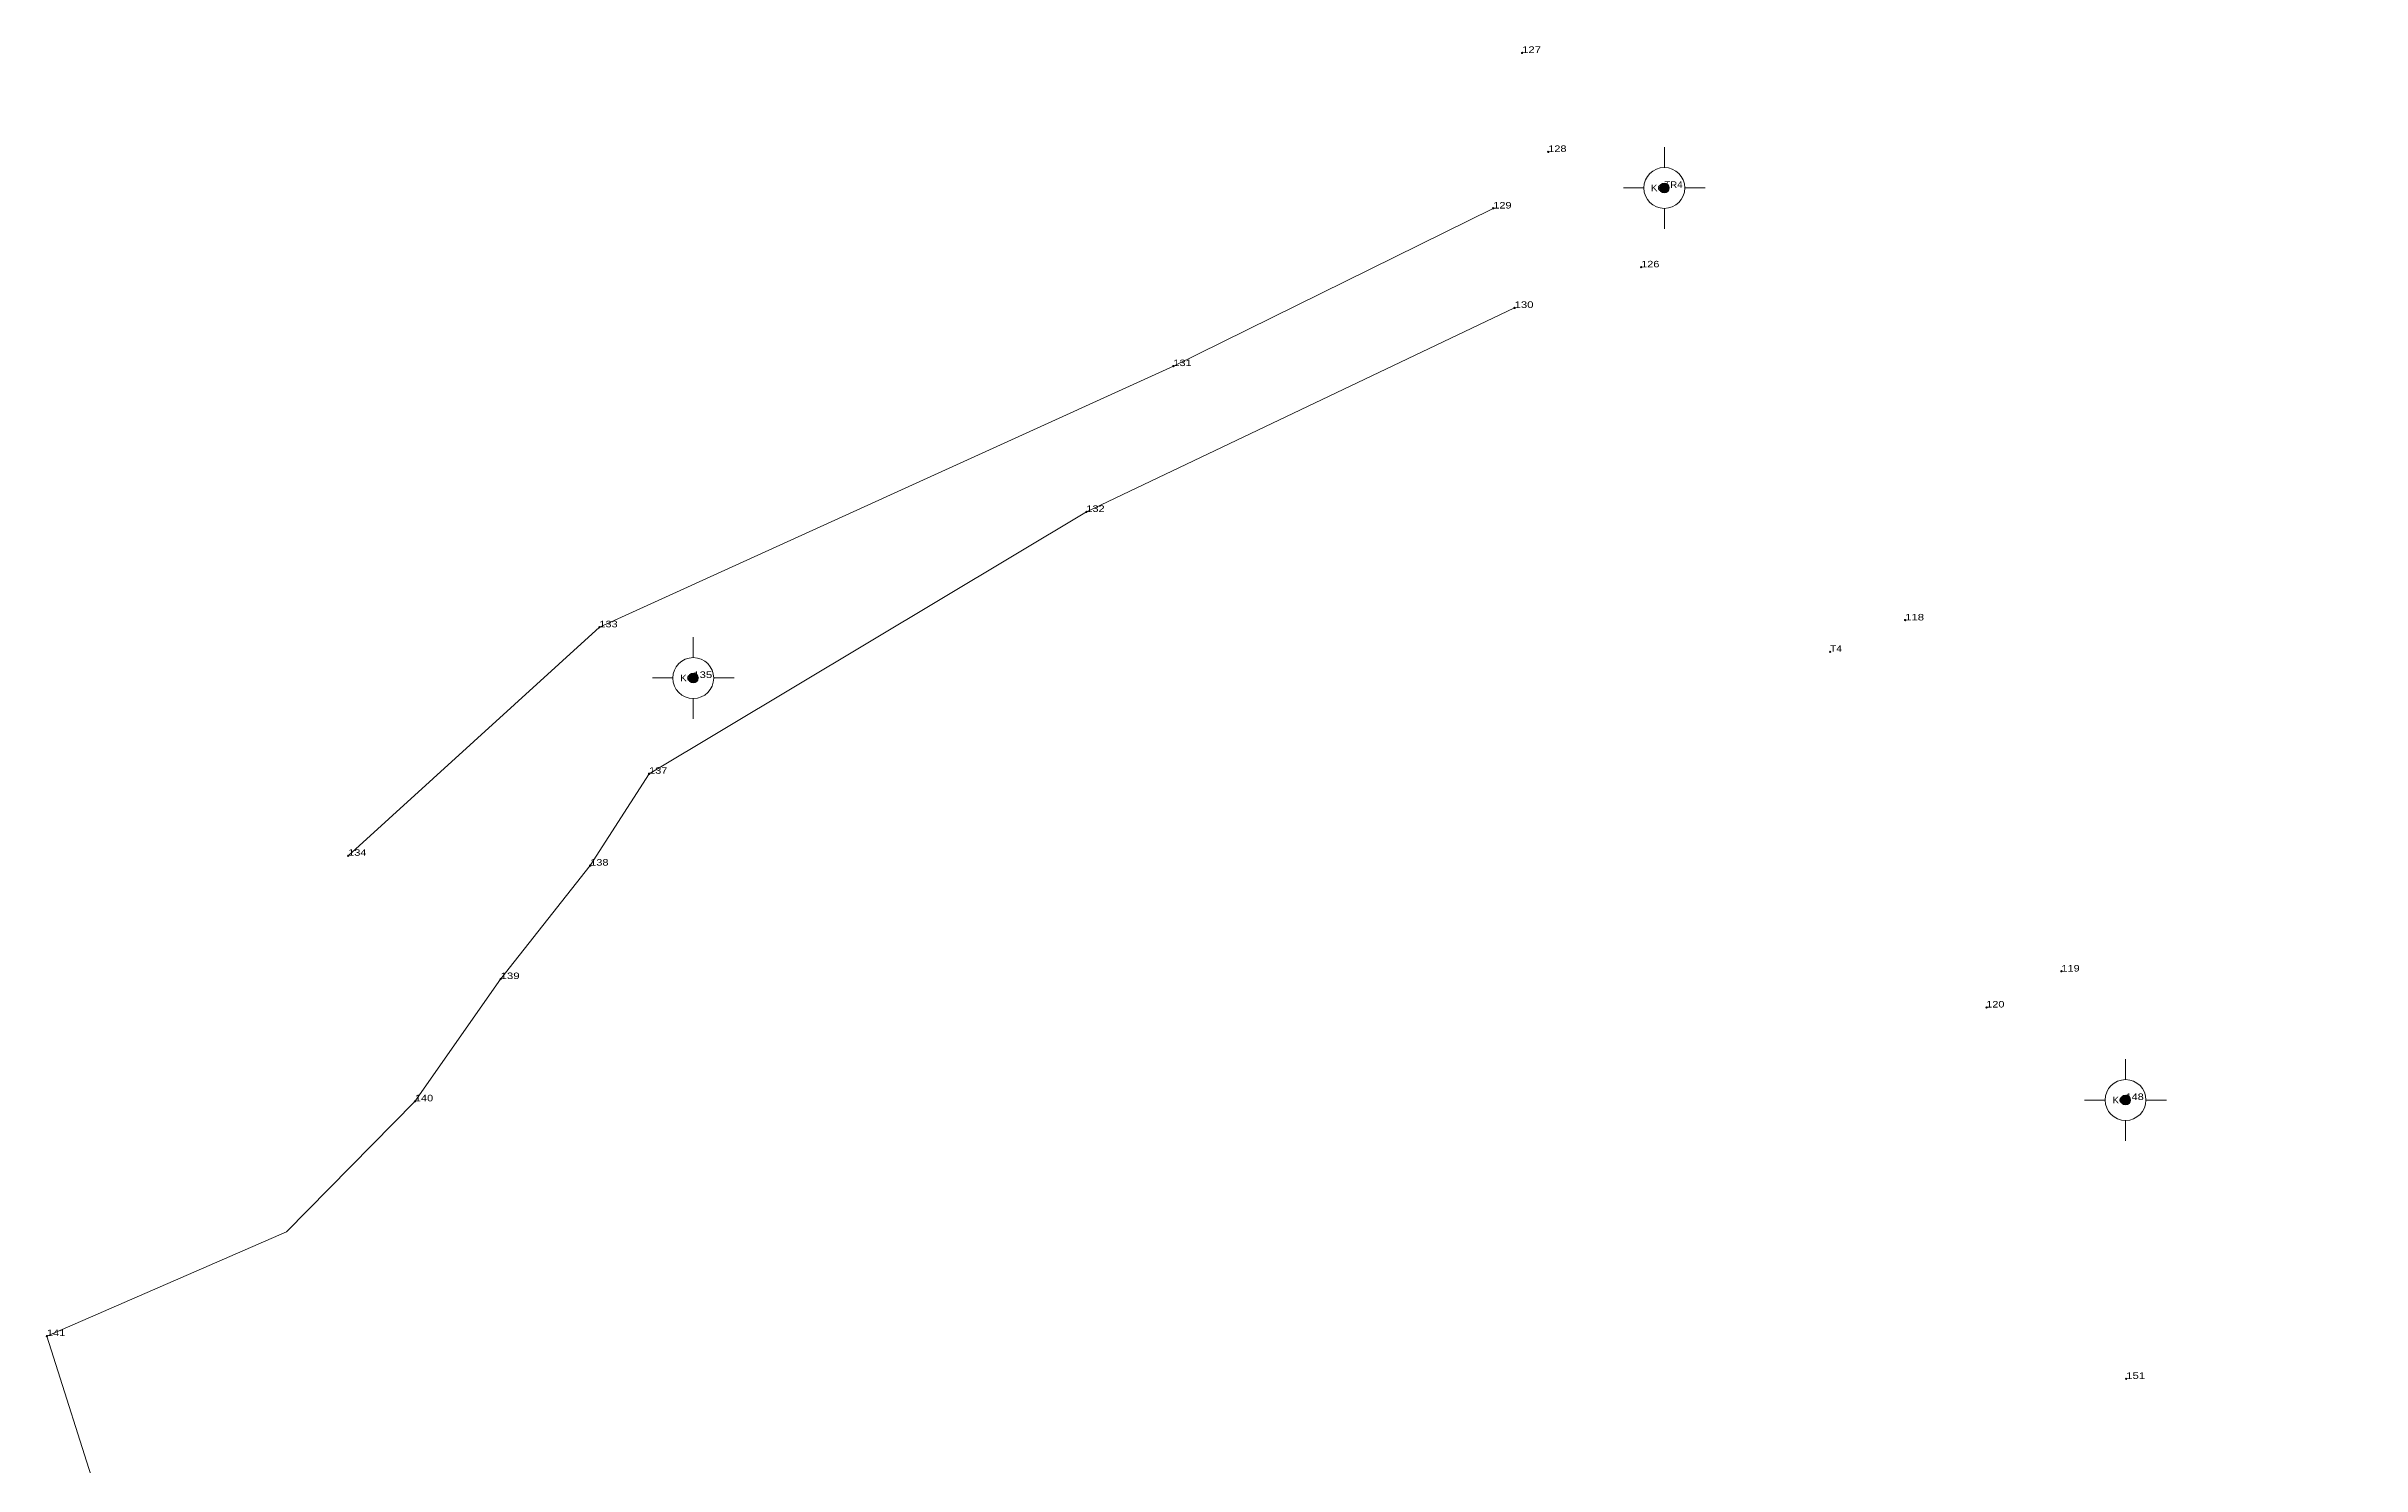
# Model space of a CAD drawing. Header units: metres. Extents: x 548431 to 549826, y 1837881 to 1838400.
# Drawn here: x 549718.3 to 549789.1, y 1838037.6 to 1838081 of the extents above; entities that cross this region are included whole.
import ezdxf
from ezdxf.enums import TextEntityAlignment as Align

# ---------------------------------------------------------------- set-up
doc = ezdxf.new("R2010")
doc.units = ezdxf.units.M
doc.header["$LTSCALE"] = 0.08
doc.header["$PDMODE"] = 32
doc.header["$PDSIZE"] = 0.04
doc.layers.add('10', color=7, linetype='Continuous', lineweight=13)
doc.layers.add('7', color=7, linetype='Continuous', lineweight=13)
doc.layers.add('12', color=7, linetype='Continuous')
doc.layers.add('9', color=7, linetype='Continuous')

msp = doc.modelspace()

# ---------------------------------------------------------------- hatches: boundary and pattern name
at = {"layer": '7'}
for points in [[(549767.77847, 1838076.51952, 1), (549767.77847, 1838076.81952, 1)], [(549738.08947, 1838061.52652, 1), (549738.08947, 1838061.82652, 1)], [(549781.88047, 1838048.61952, 1), (549781.88047, 1838048.91952, 1)]]:
    msp.add_hatch(color=256, dxfattribs=at).paths.add_polyline_path(points)

# ---------------------------------------------------------------- linework, layer by layer
at = {"layer": '10'}
for points in [[(549762.55, 1838076.04), (549752.77, 1838071.22), (549735.22, 1838063.23), (549727.54, 1838056.24)], [(549763.2, 1838073), (549750.11, 1838066.76), (549736.74, 1838058.75), (549734.94, 1838055.94), (549732.2, 1838052.47), (549729.58, 1838048.73), (549725.65, 1838044.74), (549718.33, 1838041.55), (549724.56, 1838021.89), (549727.52, 1838013.72), (549732.72, 1838000.35), (549734.94, 1837992.93), (549748.02, 1837998.68), (549789.1, 1838016.38)]]:
    msp.add_lwpolyline(points, dxfattribs=at)
at = {"layer": '7'}
for p, q in [((549767.78, 1838077.29), (549767.78, 1838077.92)), ((549767.15, 1838076.67), (549766.53, 1838076.67)), ((549769.03, 1838076.67), (549768.4, 1838076.67)), ((549767.78, 1838075.42), (549767.78, 1838076.04)), ((549738.09, 1838062.3), (549738.09, 1838062.93)), ((549737.46, 1838061.68), (549736.84, 1838061.68)), ((549739.34, 1838061.68), (549738.71, 1838061.68)), ((549738.09, 1838060.43), (549738.09, 1838061.05)), ((549781.88, 1838049.39), (549781.88, 1838050.02)), ((549781.25, 1838048.77), (549780.63, 1838048.77)), ((549783.13, 1838048.77), (549782.51, 1838048.77)), ((549781.88, 1838047.52), (549781.88, 1838048.14))]:
    msp.add_line(p, q, dxfattribs=at)
for centre, radius in [((549767.77847, 1838076.66952), 0.625), ((549767.77847, 1838076.66952), 0.15), ((549738.08947, 1838061.67652), 0.625), ((549738.08947, 1838061.67652), 0.15), ((549781.88047, 1838048.76952), 0.625), ((549781.88047, 1838048.76952), 0.15)]:
    msp.add_circle(centre, radius, dxfattribs=at)
for p in [(549763.43, 1838080.8), (549764.23, 1838077.77), (549762.55, 1838076.05), (549767.07, 1838074.25), (549763.2, 1838073), (549752.77, 1838071.22), (549750.11, 1838066.76), (549735.22, 1838063.23), (549775.14, 1838063.45), (549772.85, 1838062.48), (549736.74, 1838058.75), (549727.54, 1838056.24), (549734.94, 1838055.94), (549732.2, 1838052.47), (549779.92, 1838052.71), (549777.63, 1838051.6), (549729.58, 1838048.73), (549718.33, 1838041.55), (549781.9, 1838040.24)]:
    msp.add_point(p, dxfattribs=at)

# ---------------------------------------------------------------- texts
at = {"layer": '12'}
for s, width, p in [('127', 1.3, (549763.43, 1838080.8)), ('128', 1.25, (549764.23, 1838077.77)), ('129', 1.25, (549762.55, 1838076.04)), ('126', 1.25, (549767.07, 1838074.24)), ('130', 1.3, (549763.2, 1838073)), ('131', 1.25, (549752.77, 1838071.22)), ('132', 1.25, (549750.11, 1838066.76)), ('133', 1.25, (549735.22, 1838063.23)), ('118', 1.3, (549775.14, 1838063.44)), ('T4', 1.15, (549772.85, 1838062.48)), ('137', 1.25, (549736.74, 1838058.75)), ('134', 1.25, (549727.54, 1838056.24)), ('138', 1.25, (549734.94, 1838055.94)), ('139', 1.3, (549732.2, 1838052.47)), ('119', 1.25, (549779.92, 1838052.7)), ('120', 1.25, (549777.62, 1838051.6)), ('140', 1.25, (549729.58, 1838048.73)), ('141', 1.25, (549718.33, 1838041.55)), ('151', 1.3, (549781.9, 1838040.24))]:
    msp.add_text(s, height=0.2, dxfattribs=dict(at, width=width)).set_placement(p)
at = {"layer": '7'}
for s, width, p in [('TR4', 1.1, (549767.78, 1838076.67)), ('135', 1.3, (549738.09, 1838061.68)), ('148', 1.25, (549781.88, 1838048.77))]:
    msp.add_text(s, height=0.2, dxfattribs=dict(at, width=width)).set_placement(p)
at = {"layer": '9', "width": 1.1}
for p in [(549767.78, 1838076.57), (549738.1, 1838061.58), (549781.89, 1838048.67)]:
    msp.add_text('KC', height=0.2, dxfattribs=at).set_placement(p, align=Align.RIGHT)

doc.saveas('drawing.dxf')
